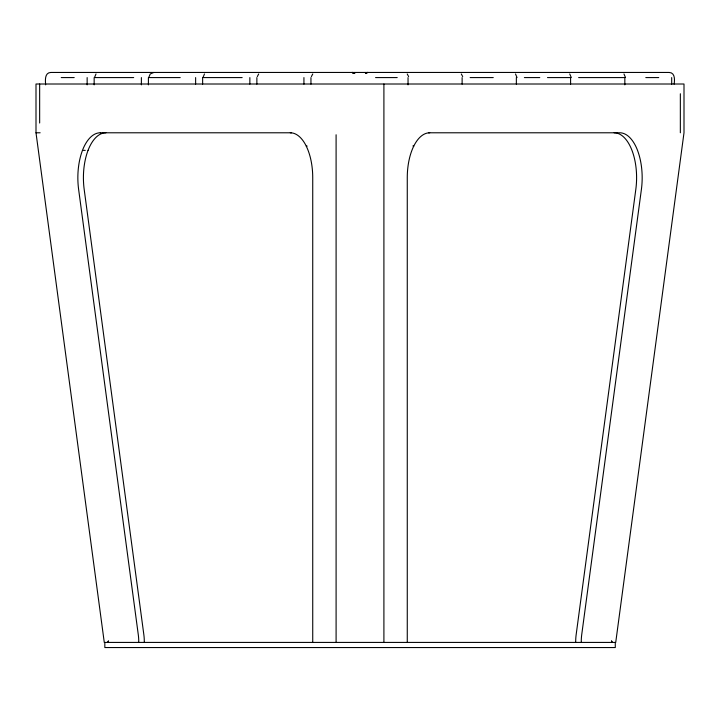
<?xml version="1.0" encoding="UTF-8"?>
<svg xmlns="http://www.w3.org/2000/svg" width="720" height="720" viewBox="0 0 720 720"><rect width="100%" height="100%" fill="white"/><g stroke="black" fill="none" stroke-linecap="round" stroke-linejoin="round"><path stroke-width="1.08" d="M108.423 641.772C108.315 643.428 108.306 639.144 108.423 642.411L107.937 642.42M612.063 642.42L611.577 642.411L611.667 641.133L611.577 641.772M611.577 642.204L611.604 641.133L611.577 642.411M674.136 84.132C674.766 79.929 675.171 72.639 669.186 72.45L50.787 72.45C44.514 72.675 45.297 80.586 45.648 84.861M108.315 641.61L108.423 641.556M94.482 77.58L96.012 73.953M148.716 77.58L150.255 73.953L153.855 72.45M202.959 77.58L204.489 73.953M257.301 76.581L258.705 73.953M311.373 76.581L312.777 73.953M413.757 146.124L412.893 145.944M88.029 150.363L87.453 152.01A44.928 22.464 -90 0 0 84.177 189.342L143.865 634.842A25.677 12.825 90 0 1 144.288 641.484L144.297 642.42M366.696 72.621L365.454 73.134L368.019 72.45L365.886 72.918M365.454 73.134L366.633 72.648M365.688 73.008L367.218 72.513M367.29 72.504L368.019 72.45M61.254 77.58L74.205 77.58M95.166 77.58L133.677 77.58M149.409 77.58L180.216 77.58M203.643 77.58L242.154 77.58M375.561 77.58L397.215 77.58M470.142 77.58L493.254 77.58M524.376 77.58L539.784 77.58M547.488 77.58L570.591 77.58L570.591 84.132M578.619 77.58L624.834 77.58L624.834 84.861M645.795 77.58L658.746 77.58M36 132.786L104.274 642.42L615.726 642.42L684 132.786L684 84.006L36 84.006L36 132.786L40.14 132.786M100.287 132.786L291.537 132.786M428.463 132.786L619.713 132.786A44.928 22.464 -90 0 1 637.533 150.363L638.109 152.01A44.928 22.464 -90 0 1 641.412 189.342L581.697 634.842A25.677 12.816 -90 0 0 581.274 641.484L581.256 642.42M290.295 132.786A44.928 22.464 90 0 1 306.18 145.944L307.17 146.124M83.394 150.363L85.248 150.363M353.565 72.702L351.981 72.45L354.546 73.134L351.981 72.45L354.114 72.918M351.981 72.45L354.834 73.314M352.782 72.513L353.943 72.837L353.304 72.621M461.295 73.953L462.699 76.581M407.223 73.953L408.627 76.581M623.979 73.953L625.518 77.58M569.745 73.953L571.284 77.58M515.511 73.953L517.041 77.58M108.252 641.133L108.36 641.934M611.649 641.133L611.667 641.772M680.346 93.762L680.346 132.786M671.688 77.58L671.688 84.303M615.285 642.42L615.285 647.55L104.832 647.55L104.832 642.42M575.703 642.42L575.703 641.484A25.677 12.843 -90 0 1 576.135 634.833L635.823 189.342A44.928 22.464 90 0 0 632.574 152.01L631.971 150.363A44.928 22.464 90 0 0 614.151 132.786M516.357 77.58L516.357 84.132M462.123 77.58L462.123 84.132M408.042 77.58L408.042 84.861M407.268 642.42L407.268 177.714A44.928 22.464 90 0 1 429.732 132.786M383.904 84.006L383.904 642.42M336.096 134.766L336.096 642.42M312.732 642.42L312.732 177.714A44.928 22.464 -90 0 0 306.243 146.124M310.95 77.58L310.95 84.132M303.93 77.58L303.93 84.132M256.869 77.58L256.869 84.132M249.858 77.58L249.858 84.132M202.635 77.58L202.635 84.132M195.624 77.58L195.624 84.132M148.401 77.58L148.401 84.861M141.381 77.58L141.381 84.861M138.744 642.42L138.744 641.484A25.677 12.843 90 0 0 138.303 634.833L78.615 189.342A44.928 22.464 -90 0 1 81.891 152.01L82.467 150.363A44.928 22.464 -90 0 1 100.314 132.786M108.423 641.133L108.423 642.204M94.158 77.58L94.158 84.861M87.147 77.58L87.147 84.861M39.654 84.006L39.654 123.03M88.056 150.363A44.928 22.464 -90 0 1 105.876 132.786"/></g></svg>
